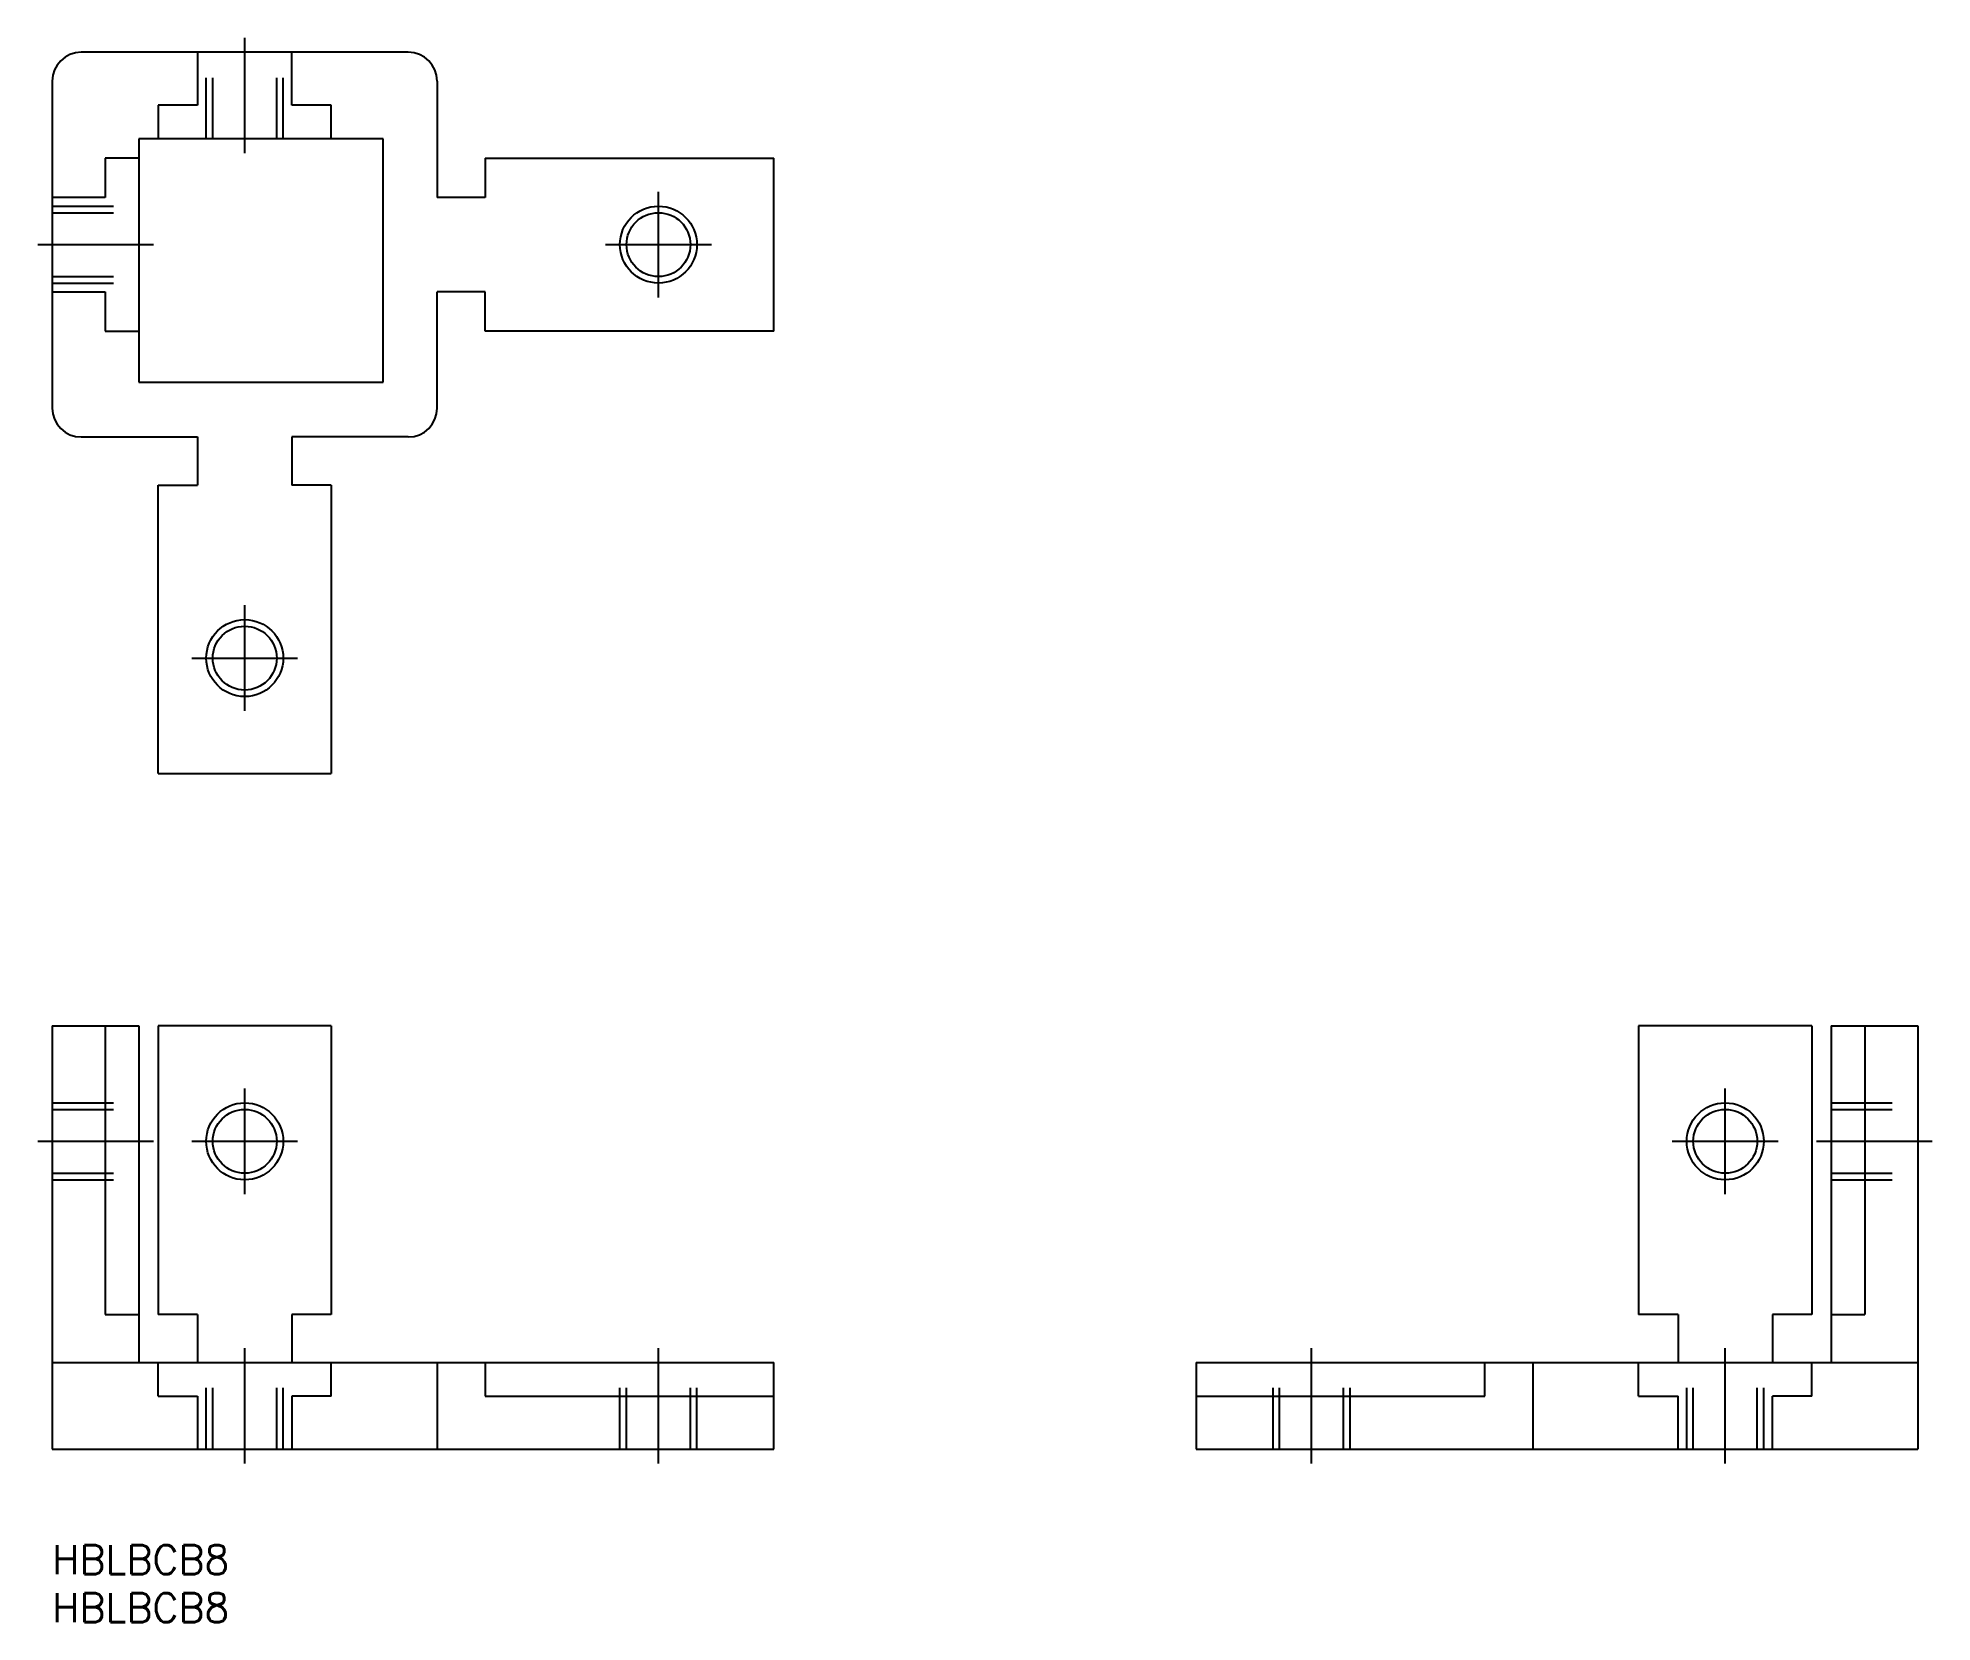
# Model space of a CAD drawing. Extents: x -1 to 195, y -8 to 157.
import ezdxf

# ---------------------------------------------------------------- set-up
doc = ezdxf.new("R2010")
doc.units = 0
doc.header["$LTSCALE"] = 0.5
doc.linetypes.add('CENTER', pattern=[50.8, 31.75, -6.35, 6.35, -6.35])
doc.linetypes.add('DASHED', pattern=[19.05, 12.7, -6.35])
for name, color, linetype in [('MSM_CENTER', 1, 'CENTER'), ('MSM_CONTINUOUS', 7, 'CONTINUOUS'), ('MSM_DASHED', 4, 'DASHED'), ('MSM_NARROW', 5, 'CONTINUOUS'), ('MSM_PART_NUMBER', 7, 'CONTINUOUS')]:
    doc.layers.add(name, color=color, linetype=linetype)
doc.styles.get("Standard").update_dxf_attribs({"font": 'txt.shx', "height": 3, "bigfont": 'bigfont.shx'})

# ---------------------------------------------------------------- blocks, each defined once
blk = doc.blocks.new('*U1')
at = {"layer": 'MSM_PART_NUMBER'}
blk.add_text('HBLBCB8', height=3, dxfattribs=at).set_placement((0, -3))
blk = doc.blocks.new('*U2')
at = {"layer": 'MSM_PART_NUMBER'}
blk.add_text('HBLBCB8', height=3, dxfattribs=at).set_placement((0, -8))

msp = doc.modelspace()

# ---------------------------------------------------------------- linework, layer by layer
at = {"layer": 'MSM_CENTER'}
for p, q in [((20, 144.75), (20, 156.75)), ((63, 129.75), (63, 140.75)), ((-1.5, 135.25), (10.5, 135.25)), ((57.5, 135.25), (68.5, 135.25)), ((20, 86.75), (20, 97.75)), ((14.5, 92.25), (25.5, 92.25)), ((20, 36.5), (20, 47.5)), ((173.88, 36.5), (173.88, 47.5)), ((-1.5, 42), (10.5, 42)), ((14.5, 42), (25.5, 42)), ((168.38, 42), (179.38, 42)), ((183.38, 42), (195.38, 42)), ((20, 8.5), (20, 20.5)), ((63, 8.5), (63, 20.5)), ((130.88, 8.5), (130.88, 20.5)), ((173.88, 8.5), (173.88, 20.5))]:
    msp.add_line(p, q, dxfattribs=at)
at = {"layer": 'MSM_CONTINUOUS'}
for p, q in [((37, 155.25), (3, 155.25)), ((15.1, 155.25), (15.1, 149.75)), ((24.9, 149.75), (24.9, 155.25)), ((0, 152.25), (0, 118.25)), ((40, 152.25), (40, 140.15)), ((15.1, 149.75), (11, 149.75)), ((11, 149.75), (11, 146.25)), ((29, 149.75), (24.9, 149.75)), ((29, 146.25), (29, 149.75)), ((9, 146.25), (9, 120.95)), ((34.4, 146.25), (9, 146.25)), ((34.4, 120.95), (34.4, 146.25)), ((9, 144.25), (5.5, 144.25)), ((5.5, 144.25), (5.5, 140.15)), ((45, 144.25), (75, 144.25)), ((45, 144.25), (45, 140.15)), ((75, 126.25), (75, 144.25)), ((5.5, 140.15), (0, 140.15)), ((45, 140.15), (40, 140.15)), ((0, 130.35), (5.5, 130.35)), ((5.5, 130.35), (5.5, 126.25)), ((40, 118.25), (40, 130.35)), ((45, 130.35), (40, 130.35)), ((45, 126.25), (45, 130.35)), ((5.5, 126.25), (9, 126.25)), ((75, 126.25), (45, 126.25)), ((9, 120.95), (34.4, 120.95)), ((3, 115.25), (15.1, 115.25)), ((15.1, 115.25), (15.1, 110.25)), ((24.9, 115.25), (24.9, 110.25)), ((37, 115.25), (24.9, 115.25)), ((11, 110.25), (15.1, 110.25)), ((11, 80.25), (11, 110.25)), ((29, 110.25), (24.9, 110.25)), ((29, 110.25), (29, 80.25)), ((11, 80.25), (29, 80.25)), ((0, 54), (0, 10)), ((0, 54), (9, 54)), ((5.5, 54), (5.5, 24)), ((9, 54), (9, 19)), ((29, 54), (11, 54)), ((11, 54), (11, 24)), ((29, 54), (29, 24)), ((182.88, 54), (164.88, 54)), ((164.88, 54), (164.88, 24)), ((182.88, 54), (182.88, 24)), ((184.88, 54), (184.88, 19)), ((184.88, 54), (193.88, 54)), ((188.38, 54), (188.38, 24)), ((193.88, 54), (193.88, 10)), ((5.5, 24), (9, 24)), ((15.1, 24), (11, 24)), ((15.1, 24), (15.1, 19)), ((29, 24), (24.9, 24)), ((24.9, 24), (24.9, 19)), ((168.98, 24), (164.88, 24)), ((168.98, 24), (168.98, 19)), ((178.78, 24), (178.78, 19)), ((182.88, 24), (178.78, 24)), ((184.88, 24), (188.38, 24)), ((0, 19), (75, 19)), ((11, 15.5), (11, 19)), ((29, 15.5), (29, 19)), ((40, 19), (40, 10)), ((45, 19), (45, 15.5)), ((75, 10), (75, 19)), ((118.88, 19), (118.88, 10)), ((118.88, 19), (193.88, 19)), ((148.88, 15.5), (148.88, 19)), ((153.88, 19), (153.88, 10)), ((164.88, 15.5), (164.88, 19)), ((182.88, 15.5), (182.88, 19)), ((11, 15.5), (15.1, 15.5)), ((15.1, 15.5), (15.1, 10)), ((24.9, 15.5), (24.9, 10)), ((29, 15.5), (24.9, 15.5)), ((45, 15.5), (75, 15.5)), ((118.88, 15.5), (148.88, 15.5)), ((164.88, 15.5), (168.98, 15.5)), ((168.98, 10), (168.98, 15.5)), ((178.78, 10), (178.78, 15.5)), ((182.88, 15.5), (178.78, 15.5)), ((0, 10), (75, 10)), ((118.88, 10), (193.88, 10))]:
    msp.add_line(p, q, dxfattribs=at)
for centre in [(63, 135.25), (20, 92.25), (20, 42), (173.88, 42)]:
    msp.add_circle(centre, 3.32, dxfattribs=at)
for centre, start, end in [((3, 152.25), 90, 180), ((37, 152.25), 0, 90), ((3, 118.25), 180, 270), ((37, 118.25), 270, 0)]:
    msp.add_arc(centre, 3, start, end, dxfattribs=at)
at = {"layer": 'MSM_DASHED'}
for p, q in [((16, 146.25), (16, 155.25)), ((16.68, 146.25), (16.68, 155.25)), ((23.32, 146.25), (23.32, 155.25)), ((24, 146.25), (24, 155.25)), ((0, 139.25), (9, 139.25)), ((0, 138.57), (9, 138.57)), ((0, 131.93), (9, 131.93)), ((0, 131.25), (9, 131.25)), ((0, 46), (9, 46)), ((0, 45.32), (9, 45.32)), ((184.88, 46), (193.88, 46)), ((184.88, 45.32), (193.88, 45.32)), ((0, 38.68), (9, 38.68)), ((0, 38), (9, 38)), ((184.88, 38.68), (193.88, 38.68)), ((184.88, 38), (193.88, 38)), ((16, 10), (16, 19)), ((16.68, 10), (16.68, 19)), ((23.32, 10), (23.32, 19)), ((24, 10), (24, 19)), ((59, 10), (59, 19)), ((59.68, 10), (59.68, 19)), ((66.32, 10), (66.32, 19)), ((67, 10), (67, 19)), ((126.88, 10), (126.88, 19)), ((127.56, 10), (127.56, 19)), ((134.21, 10), (134.21, 19)), ((134.88, 10), (134.88, 19)), ((169.88, 10), (169.88, 19)), ((170.56, 10), (170.56, 19)), ((177.21, 10), (177.21, 19)), ((177.88, 10), (177.88, 19))]:
    msp.add_line(p, q, dxfattribs=at)
at = {"layer": 'MSM_NARROW'}
for centre in [(63, 135.25), (20, 92.25), (20, 42), (173.88, 42)]:
    msp.add_circle(centre, 4, dxfattribs=at)

# ---------------------------------------------------------------- block references
at = {"layer": 'MSM_CONTINUOUS'}
for name in ['*U1', '*U2']:
    msp.add_blockref(name, (0, 0), dxfattribs=at)

doc.saveas('drawing.dxf')
